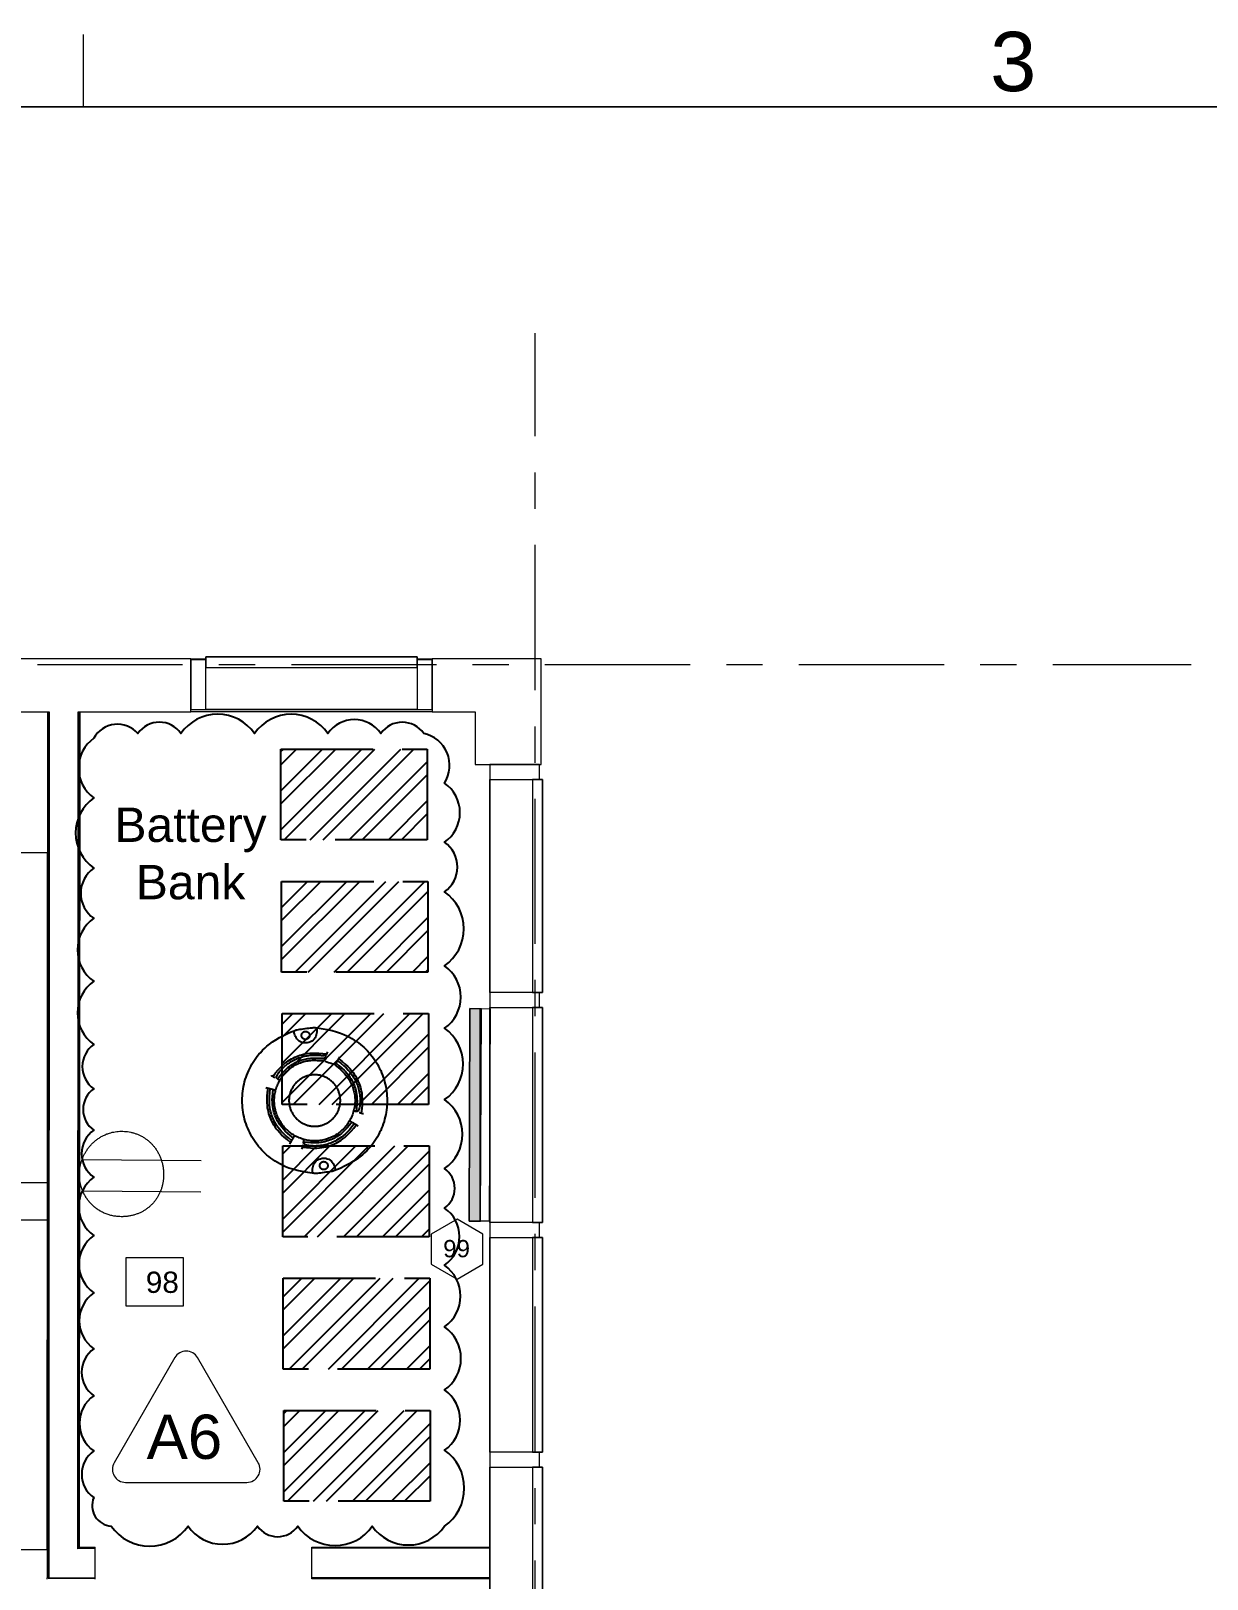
# Model space of a CAD drawing. Header units: inches. Extents: x 0.9 to 36.3, y 0.7 to 23.3.
# Drawn here: x 13.45 to 17.5, y 17.92 to 23.25 of the extents above; entities that cross this region are included whole.
import ezdxf

# ---------------------------------------------------------------- set-up
doc = ezdxf.new("R2010")
doc.units = ezdxf.units.IN
doc.linetypes.add('CENTER', pattern=[50.8, 31.75, -6.35, 6.35, -6.35])
for name, color, linetype in [('Clouds', 250, 'Continuous'), ('Legends', 250, 'Continuous'), ('PDF_Text', 7, 'Continuous'), ('Smoke Detector', 104, 'Continuous')]:
    doc.layers.add(name, color=color, linetype=linetype)
for name, color, linetype, lineweight, true_color in [('Lights', 7, 'Continuous', 15, 0xff0a0a), ('Numbering Lights', 1, 'Continuous', 15, 0xff0000), ('PDF_Geometry', 7, 'Continuous', 9, 0x777777)]:
    doc.layers.add(name, color=color, linetype=linetype, lineweight=lineweight, true_color=true_color)
for name, color, linetype, lineweight in [('Numbering receptecles', 170, 'Continuous', 15), ('Panels', 12, 'Continuous', 9), ('Receptacles', 170, 'Continuous', 15)]:
    doc.layers.add(name, color=color, linetype=linetype, lineweight=lineweight)
doc.styles.add('PDF GillSansMTCondensed', font='arial.ttf')
doc.styles.get("Standard").update_dxf_attribs({"font": 'arial.ttf'})

msp = doc.modelspace()

# ---------------------------------------------------------------- hatches: boundary and pattern name
at = {"layer": 'Legends', "ltscale": 0.01, "transparency": 33554559}
h = msp.add_hatch(dxfattribs=at)
h.set_pattern_fill('ANSI32', color=256, scale=0.01)
h.paths.add_polyline_path([(14.8107, 20.7813), (14.3065, 20.7813), (14.3065, 20.4688), (14.8107, 20.4688)])
h.paths.add_polyline_path([(14.8127, 20.3255), (14.3086, 20.3255), (14.3086, 20.0131), (14.8127, 20.0131)])
h.paths.add_polyline_path([(14.8148, 19.8698), (14.3106, 19.8698), (14.3106, 19.5573), (14.8148, 19.5573)])
h.paths.add_polyline_path([(14.8168, 19.414), (14.3126, 19.414), (14.3126, 19.1016), (14.8168, 19.1016)])
h.paths.add_polyline_path([(14.8189, 18.9583), (14.3147, 18.9583), (14.3147, 18.6458), (14.8189, 18.6458)])
h.paths.add_polyline_path([(14.8209, 18.5025), (14.3167, 18.5025), (14.3167, 18.1901), (14.8209, 18.1901)])
h.paths.add_polyline_path([(13.6979, 20.1991), (14.2816, 20.1991), (14.2816, 20.6408), (13.6979, 20.6408)], flags=9)
h.paths.add_polyline_path([(13.8222, 18.888), (13.9166, 18.888), (13.9166, 19.0003), (13.8222, 19.0003)], flags=9)
h.paths.add_polyline_path([(14.8501, 19.0145), (14.9267, 19.0145), (14.9267, 19.1057), (14.8501, 19.1057)], flags=9)

# ---------------------------------------------------------------- linework, layer by layer
at = {"layer": 'Clouds', "linetype": 'Continuous'}
msp.add_lwpolyline([(14.8701, 18.1044, 0.520567), (14.8701, 18.3664, 0.520567), (14.8701, 18.5736, 0.520567), (14.8701, 18.7912, 0.520567), (14.8701, 19.0031, 0.520567), (14.8701, 19.2003, 0.520567), (14.8701, 19.336, 0.520567), (14.8701, 19.5737, 0.520567), (14.8701, 19.8193, 0.520567), (14.8701, 20.0344, 0.520567), (14.8701, 20.2897, 0.520567), (14.8701, 20.4602, 0.520567), (14.8701, 20.6641, 0.520567), (14.7983, 20.8351, 0.520567), (14.6505, 20.8351, 0.520567), (14.4682, 20.8351, 0.520567), (14.2156, 20.8351, 0.520567), (13.9619, 20.8351, 0.520567), (13.8138, 20.8351, 0.520567), (13.6619, 20.8183, 0.520567), (13.6619, 20.6132, 0.520567), (13.6619, 20.3714, 0.520567), (13.6619, 20.1982, 0.520567), (13.6619, 19.9814, 0.520567), (13.6619, 19.7641, 0.520567), (13.6619, 19.6112, 0.520567), (13.6619, 19.4686, 0.520567), (13.6619, 19.3062, 0.520567), (13.6619, 19.1055, 0.520567), (13.6619, 18.9083, 0.520567), (13.6619, 18.7155, 0.520567), (13.6619, 18.554, 0.520567), (13.6619, 18.3636, 0.520567), (13.6619, 18.2027, 0.520567), (13.722, 18.1044, 0.520567), (13.9863, 18.1044, 0.520567), (14.2256, 18.1044, 0.520567), (14.3647, 18.1044, 0.520567), (14.6213, 18.1044, 0.520567)], format="xyb", close=True, dxfattribs=at)
at = {"layer": 'Clouds', "linetype": 'ByBlock', "lineweight": 0}
msp.add_lwpolyline([(13.9411, 18.685), (13.732, 18.3229, 0.57735), (13.7711, 18.2552), (14.1893, 18.2552, 0.57735), (14.2284, 18.3229), (14.0193, 18.685, 0.57735)], format="xyb", close=True, dxfattribs=at)
at = {"layer": 'Legends', "linetype": 'CENTER', "ltscale": 0.01}
for points in [[(14.3065, 20.7813), (14.8107, 20.7813), (14.8107, 20.4688), (14.3065, 20.4688)], [(14.3086, 20.3255), (14.8127, 20.3255), (14.8127, 20.0131), (14.3086, 20.0131)], [(14.3106, 19.8698), (14.8148, 19.8698), (14.8148, 19.5573), (14.3106, 19.5573)], [(14.3126, 19.414), (14.8168, 19.414), (14.8168, 19.1016), (14.3126, 19.1016)], [(14.3147, 18.9583), (14.8189, 18.9583), (14.8189, 18.6458), (14.3147, 18.6458)], [(14.3167, 18.5025), (14.8209, 18.5025), (14.8209, 18.1901), (14.3167, 18.1901)]]:
    msp.add_lwpolyline(points, close=True, dxfattribs=at)
at = {"layer": 'Lights', "linetype": 'ByBlock'}
msp.add_line((14.9932, 19.1547), (14.9932, 19.8872), dxfattribs=at)
for points in [[(15.0277, 19.8869), (15.0244, 19.1549), (14.9544, 19.1552), (14.9577, 19.8872)], [(14.9944, 19.155), (14.9977, 19.887), (14.9577, 19.8872), (14.9544, 19.1552)]]:
    msp.add_lwpolyline(points, close=True, dxfattribs=at)
msp.add_lwpolyline([(14.9944, 19.155), (14.9977, 19.887)], dxfattribs=at)
at = {"layer": 'Lights', "linetype": 'ByBlock', "transparency": 33554559}
msp.add_solid([(14.9944, 19.155), (14.9977, 19.887), (14.9544, 19.1552), (14.9577, 19.8872)], dxfattribs=at)
at = {"layer": 'Numbering Lights', "linetype": 'ByBlock', "ltscale": 0.001}
msp.add_lwpolyline([(14.9131, 19.1617), (14.8237, 19.1101), (14.8237, 19.0069), (14.9131, 18.9553), (15.0025, 19.0069), (15.0025, 19.1101)], close=True, dxfattribs=at)
at = {"layer": 'Numbering receptecles', "linetype": 'ByBlock', "ltscale": 0.001}
msp.add_lwpolyline([(13.7731, 19.03), (13.9691, 19.03), (13.9691, 18.8628), (13.7731, 18.8628)], close=True, dxfattribs=at)
at = {"layer": 'Panels', "linetype": 'ByBlock', "ltscale": 0.001}
for points in [[(13.5026, 20.4233), (13.2688, 20.4233), (13.2688, 19.2883), (13.5026, 19.2883)], [(13.5022, 19.1587), (13.2684, 19.1587), (13.2684, 18.0237), (13.5022, 18.0237)]]:
    msp.add_lwpolyline(points, close=True, dxfattribs=at)
at = {"layer": 'PDF_Geometry', "linetype": 'ByBlock'}
for p, q in [((13.9961, 21.0925), (10.0996, 21.0925)), ((13.9961, 20.9091), (13.9961, 21.0925)), ((13.5014, 18.0269), (13.5033, 20.9092)), ((13.5066, 20.9092), (13.5048, 18.0269)), ((13.5048, 18.0269), (13.5066, 20.9092)), ((13.5083, 20.9092), (13.5064, 18.0269)), ((13.5083, 20.9092), (13.5064, 18.0269)), ((13.6064, 18.027), (13.6083, 20.9092)), ((13.6064, 18.027), (13.6083, 20.9092)), ((13.6099, 20.9092), (13.6081, 18.0287)), ((13.6081, 18.0287), (13.6099, 20.9092)), ((13.6083, 20.9091), (13.9961, 20.9091)), ((13.6133, 20.9092), (13.6114, 18.032)), ((13.5014, 18.0269), (13.5015, 17.9269)), ((13.6667, 18.0271), (13.6064, 18.027)), ((13.6667, 18.0271), (13.6064, 18.027)), ((13.6081, 18.0287), (13.6667, 18.0287)), ((13.6114, 18.032), (13.6667, 18.0321)), ((13.6667, 18.0287), (13.6114, 18.0287)), ((14.4133, 18.0327), (15.0261, 18.0333)), ((14.9725, 18.0299), (14.4133, 18.0294)), ((14.4133, 18.0294), (15.0261, 18.0299)), ((15.0261, 18.0283), (14.4133, 18.0277)), ((14.9725, 18.0282), (14.4133, 18.0277)), ((13.5015, 17.9236), (13.5015, 17.9253)), ((13.5015, 17.9219), (13.5015, 17.9236)), ((13.5048, 17.9253), (13.6668, 17.9254)), ((13.6668, 17.9254), (13.5048, 17.9253)), ((13.5064, 17.9269), (13.6668, 17.9271)), ((13.5064, 17.9269), (13.6668, 17.9271)), ((14.4134, 17.9277), (15.0261, 17.9283)), ((14.9726, 17.9249), (14.4134, 17.9244)), ((14.4134, 17.9244), (15.0261, 17.9249)), ((15.0261, 17.9233), (14.4134, 17.9227)), ((14.9726, 17.9232), (14.4134, 17.9227))]:
    msp.add_line(p, q, dxfattribs=at)
at = {"layer": 'PDF_Geometry', "linetype": 'CENTER', "ltscale": 0.01}
for p, q in [((13.5048, 18.0269), (13.5048, 17.9253)), ((13.5064, 18.0269), (13.5064, 17.9269)), ((13.6668, 17.9221), (13.6667, 18.0321)), ((14.4134, 17.9227), (14.4133, 18.0327))]:
    msp.add_line(p, q, dxfattribs=at)
at = {"layer": 'PDF_Geometry', "linetype": 'ByBlock'}
for points in [[(13.6261, 22.9924), (13.6261, 23.2424)], [(15.1827, 21.8591), (15.1827, 22.2141)], [(15.1827, 21.6091), (15.1827, 21.7341)], [(15.1827, 20.9841), (15.1827, 21.4841)], [(13.4678, 21.0725), (13.9678, 21.0725)], [(13.9961, 21.0891), (13.9961, 21.0925), (14.0478, 21.0925)], [(14.0928, 21.0725), (14.2178, 21.0725)], [(14.3427, 21.0725), (14.8427, 21.0725)], [(14.7761, 21.0925), (14.8277, 21.0925), (14.8277, 21.0891)], [(14.9661, 21.0725), (15.0911, 21.0725)], [(15.216, 21.0725), (15.716, 21.0725)], [(15.841, 21.0725), (15.966, 21.0725)], [(16.091, 21.0725), (16.591, 21.0725)], [(16.716, 21.0725), (16.841, 21.0725)], [(16.966, 21.0725), (17.4426, 21.0725)], [(12.9345, 20.9091), (13.5083, 20.9091)], [(14.8277, 20.9175), (14.8277, 20.9091), (13.9961, 20.9091), (13.9961, 20.9175)], [(15.1827, 20.7342), (15.1827, 20.8592)], [(15.0261, 19.9425), (15.0261, 20.6758), (15.0261, 19.9425)], [(15.0261, 19.9425), (15.0261, 20.6758), (15.0261, 19.9425)], [(15.2077, 20.6758), (15.2077, 19.9425), (15.2077, 20.6758)], [(15.2077, 20.6758), (15.2077, 19.9425), (15.2077, 20.6758)], [(15.1827, 20.1108), (15.1827, 20.6092)], [(15.1827, 19.8609), (15.1827, 19.9859)], [(15.0261, 19.1509), (15.0261, 19.8909), (15.0261, 19.1509)], [(15.0261, 19.1509), (15.0261, 19.8909), (15.0261, 19.1509)], [(15.2077, 19.8909), (15.2077, 19.1509), (15.2077, 19.8909)], [(15.2077, 19.8909), (15.2077, 19.1509), (15.2077, 19.8909)], [(15.1827, 19.2359), (15.1827, 19.7359)], [(15.0261, 18.3593), (15.0261, 19.0992), (15.0261, 18.3593)], [(15.0261, 18.3593), (15.0261, 19.0992), (15.0261, 18.3593)], [(15.1827, 18.9859), (15.1827, 19.1109)], [(15.2077, 19.0992), (15.2077, 18.3593), (15.2077, 19.0992)], [(15.2077, 19.0992), (15.2077, 18.3593), (15.2077, 19.0992)], [(15.1827, 18.3609), (15.1827, 18.8609)], [(15.0261, 17.5743), (15.0261, 18.3076), (15.0261, 17.5743)], [(15.0261, 17.5743), (15.0261, 18.3076), (15.0261, 17.5743)], [(15.2077, 18.3076), (15.2077, 17.5743), (15.2077, 18.3076)], [(15.2077, 18.3076), (15.2077, 17.5743), (15.2077, 18.3076)], [(15.1827, 18.1109), (15.1827, 18.2359)], [(13.5048, 18.0269), (13.5048, 18.0269)], [(15.1827, 17.4876), (15.1827, 17.9859)], [(13.5015, 17.9253), (13.5015, 17.9269), (13.5015, 17.9253)]]:
    msp.add_lwpolyline(points, dxfattribs=at)
for points in [[(32.3645, 1.0083), (1.135, 1.0083), (32.3645, 1.0083), (32.3645, 22.9929), (1.135, 22.9929), (32.3645, 22.9929)], [(14.0478, 21.0891), (13.9961, 21.0891), (13.9961, 20.9175), (14.0478, 20.9175)], [(14.7761, 21.0991), (14.0478, 21.0991), (14.7761, 21.0991), (14.7761, 21.0891)], [(14.0478, 21.0991), (14.0478, 21.0891)], [(14.7761, 21.0891), (14.7761, 21.0991), (14.0478, 21.0991), (14.7761, 21.0991)], [(14.0478, 21.0991), (14.0478, 21.0891)], [(14.7761, 21.0991), (14.0478, 21.0991), (14.0478, 21.0625), (14.7761, 21.0625)], [(14.8277, 21.0891), (14.7761, 21.0891), (14.7761, 20.9175), (14.8277, 20.9175)], [(14.8277, 20.9091), (14.9761, 20.9091), (14.9761, 20.7275), (15.2027, 20.7275), (15.2027, 21.0925), (14.9761, 21.0925), (14.8277, 21.0925)], [(14.0478, 20.9175), (14.7761, 20.9175)], [(14.0478, 20.9175), (14.7761, 20.9175)], [(15.0261, 20.7275), (15.0261, 20.6758), (15.1977, 20.6758), (15.1977, 20.7275)], [(15.1727, 20.6758), (15.1727, 19.9425), (15.2077, 19.9425), (15.2077, 20.6758)], [(15.1977, 20.6758), (15.2077, 20.6758)], [(15.1977, 20.6758), (15.2077, 20.6758)], [(15.0261, 19.9425), (15.0261, 19.8909), (15.1977, 19.8909), (15.1977, 19.9425)], [(15.1727, 19.8909), (15.1727, 19.1509), (15.2077, 19.1509), (15.2077, 19.8909)], [(15.1977, 19.9425), (15.2077, 19.9425)], [(15.1977, 19.9425), (15.2077, 19.9425)], [(15.1977, 19.8909), (15.2077, 19.8909)], [(15.1977, 19.8909), (15.2077, 19.8909)], [(15.0261, 19.1509), (15.0261, 19.0992), (15.1977, 19.0992), (15.1977, 19.1509)], [(15.1977, 19.1509), (15.2077, 19.1509)], [(15.1977, 19.1509), (15.2077, 19.1509)], [(15.1727, 19.0992), (15.1727, 18.3593), (15.2077, 18.3593), (15.2077, 19.0992)], [(15.1977, 19.0992), (15.2077, 19.0992)], [(15.1977, 19.0992), (15.2077, 19.0992)], [(15.0261, 18.3593), (15.0261, 18.3076), (15.1977, 18.3076), (15.1977, 18.3593)], [(15.1977, 18.3593), (15.2077, 18.3593)], [(15.1977, 18.3593), (15.2077, 18.3593)], [(15.1727, 18.3076), (15.1727, 17.5743), (15.2077, 17.5743), (15.2077, 18.3076)], [(15.1977, 18.3076), (15.2077, 18.3076)], [(15.1977, 18.3076), (15.2077, 18.3076)]]:
    msp.add_lwpolyline(points, close=True, dxfattribs=at)
at = {"layer": 'Receptacles', "linetype": 'ByBlock'}
for points in [[(14.0313, 19.3627), (13.621, 19.3666)], [(14.0303, 19.2549), (13.6235, 19.2588)]]:
    msp.add_lwpolyline(points, dxfattribs=at)
msp.add_rational_spline([(13.6122, 19.3169), (13.6116, 19.2779), (13.6261, 19.2416), (13.6535, 19.2137), (13.6809, 19.1858), (13.7169, 19.1706), (13.7559, 19.1705), (13.8388, 19.1697), (13.9016, 19.2313), (13.9024, 19.3142), (13.9031, 19.3971), (13.8416, 19.464), (13.7587, 19.4648), (13.68, 19.4655), (13.613, 19.3998), (13.6122, 19.3169)], [1, 0.948448710105, 0.948448710105, 1, 0.948448710105, 0.948448710105, 1, 1, 1, 1, 1, 1, 1, 1, 1, 1], degree=3, knots=[0, 0, 0, 0, 0.79168, 0.79168, 0.79168, 1.583359, 1.583359, 1.583359, 2.583359, 2.583359, 2.583359, 3.583359, 3.583359, 3.583359, 4.583359, 4.583359, 4.583359, 4.583359], dxfattribs=at)
at = {"layer": 'Smoke Detector', "linetype": 'ByBlock'}
for points in [[(14.4212, 19.3194), (14.3988, 19.3224), (14.3791, 19.3258), (14.362, 19.3296), (14.3471, 19.3337), (14.334, 19.3381), (14.3225, 19.3427), (14.3122, 19.3474), (14.3029, 19.3523), (14.2942, 19.3572), (14.2861, 19.3621), (14.2785, 19.3671), (14.2713, 19.3722), (14.2646, 19.3775), (14.2581, 19.3828), (14.252, 19.3884), (14.2461, 19.394), (14.2405, 19.3999), (14.235, 19.406), (14.2297, 19.4122), (14.2246, 19.4186), (14.2197, 19.4252), (14.2151, 19.4319), (14.2107, 19.4387), (14.2065, 19.4457), (14.2025, 19.4529), (14.1988, 19.4601), (14.1953, 19.4675), (14.192, 19.475), (14.189, 19.4826), (14.1863, 19.4903), (14.1838, 19.4981), (14.1815, 19.506), (14.1795, 19.5139), (14.1778, 19.5219), (14.1764, 19.5299), (14.1752, 19.538), (14.1742, 19.5461), (14.1735, 19.5542), (14.1731, 19.5624), (14.173, 19.5706), (14.1731, 19.5787), (14.1735, 19.5869), (14.1742, 19.595), (14.1752, 19.6031), (14.1764, 19.6112), (14.1778, 19.6193), (14.1795, 19.6273), (14.1815, 19.6352), (14.1838, 19.643), (14.1863, 19.6508), (14.189, 19.6585), (14.192, 19.6661), (14.1953, 19.6736), (14.1988, 19.681), (14.2025, 19.6882), (14.2065, 19.6954), (14.2107, 19.7024), (14.2152, 19.7093), (14.22, 19.7162), (14.2251, 19.723), (14.2307, 19.7298), (14.2368, 19.7366), (14.2434, 19.7435), (14.2505, 19.7504), (14.2583, 19.7575), (14.267, 19.7648), (14.2769, 19.7722), (14.2885, 19.7799), (14.302, 19.7878), (14.3178, 19.7959), (14.3362, 19.8044), (14.3576, 19.8133)], [(14.4227, 19.8218), (14.4456, 19.8188), (14.4656, 19.8154), (14.483, 19.8116), (14.4981, 19.8075), (14.5112, 19.8031), (14.5228, 19.7985), (14.5331, 19.7937), (14.5424, 19.7889), (14.5511, 19.784), (14.5592, 19.779), (14.5668, 19.774), (14.574, 19.7689), (14.5808, 19.7637), (14.5872, 19.7583), (14.5933, 19.7528), (14.5992, 19.7471), (14.6049, 19.7412), (14.6104, 19.7352), (14.6156, 19.7289), (14.6207, 19.7225), (14.6256, 19.716), (14.6302, 19.7093), (14.6347, 19.7024), (14.6389, 19.6954), (14.6428, 19.6882), (14.6466, 19.681), (14.6501, 19.6736), (14.6533, 19.6661), (14.6563, 19.6585), (14.6591, 19.6508), (14.6616, 19.643), (14.6638, 19.6352), (14.6658, 19.6273), (14.6675, 19.6193), (14.669, 19.6112), (14.6702, 19.6031), (14.6711, 19.595), (14.6718, 19.5869), (14.6722, 19.5787), (14.6723, 19.5706), (14.6722, 19.5624), (14.6718, 19.5542), (14.6711, 19.5461), (14.6702, 19.538), (14.669, 19.5299), (14.6675, 19.5219), (14.6658, 19.5139), (14.6638, 19.506), (14.6616, 19.4981), (14.6591, 19.4903), (14.6563, 19.4826), (14.6533, 19.475), (14.6501, 19.4675), (14.6466, 19.4601), (14.6428, 19.4529), (14.6389, 19.4457), (14.6347, 19.4387), (14.6302, 19.4318), (14.6254, 19.425), (14.6202, 19.4182), (14.6146, 19.4114), (14.6085, 19.4046), (14.6019, 19.3977), (14.5948, 19.3907), (14.5871, 19.3836), (14.5784, 19.3764), (14.5685, 19.3689), (14.557, 19.3613), (14.5436, 19.3535), (14.5281, 19.3454), (14.51, 19.337), (14.4891, 19.3283)], [(14.2787, 19.6537), (14.2882, 19.6656), (14.2969, 19.6758), (14.3049, 19.6844), (14.3123, 19.6916), (14.3192, 19.6976), (14.3257, 19.7027), (14.3318, 19.707), (14.3376, 19.7107), (14.3433, 19.714), (14.3488, 19.717), (14.3543, 19.7197), (14.3599, 19.7222), (14.3655, 19.7244), (14.3713, 19.7263), (14.3774, 19.7281), (14.3837, 19.7298), (14.3905, 19.7313), (14.3978, 19.7325), (14.406, 19.7335), (14.4151, 19.7341), (14.4254, 19.7343), (14.4372, 19.7339), (14.4505, 19.7329), (14.4657, 19.7311)], [(14.3008, 19.6409), (14.2985, 19.6423), (14.2964, 19.6436), (14.2946, 19.6449), (14.2932, 19.6463), (14.2921, 19.6479), (14.2915, 19.6496), (14.2914, 19.6516), (14.2919, 19.654), (14.2929, 19.6567), (14.2944, 19.6597), (14.2965, 19.6631), (14.299, 19.6666), (14.3018, 19.6702), (14.3049, 19.6739), (14.3083, 19.6777), (14.3119, 19.6813), (14.3156, 19.6849), (14.3194, 19.6884), (14.3233, 19.6917), (14.3273, 19.6949), (14.3314, 19.6979), (14.3356, 19.7008), (14.3399, 19.7036), (14.3443, 19.7062), (14.3488, 19.7087), (14.3534, 19.7111), (14.358, 19.7133), (14.3627, 19.7153), (14.3675, 19.7172), (14.3723, 19.7189), (14.3772, 19.7205), (14.3821, 19.7219), (14.3871, 19.7231), (14.3921, 19.7242), (14.3971, 19.7251), (14.4022, 19.7259), (14.4073, 19.7265), (14.4124, 19.7269), (14.4175, 19.7272), (14.4227, 19.7272), (14.4278, 19.7272), (14.4328, 19.727), (14.4377, 19.7267), (14.4424, 19.7265), (14.4467, 19.7262), (14.4507, 19.7261), (14.4543, 19.7262), (14.4573, 19.7264), (14.4598, 19.7269), (14.4618, 19.7277), (14.4633, 19.7287), (14.4645, 19.73), (14.4654, 19.7316), (14.4662, 19.7335), (14.4669, 19.7357), (14.4676, 19.7383)], [(14.493, 19.6924), (14.5031, 19.6844), (14.5117, 19.677), (14.519, 19.6702), (14.5251, 19.6639), (14.5302, 19.6581), (14.5345, 19.6526), (14.5381, 19.6475), (14.5412, 19.6425), (14.5441, 19.6378), (14.5466, 19.6331), (14.5489, 19.6286), (14.5509, 19.6241), (14.5527, 19.6197), (14.5543, 19.6153), (14.5557, 19.6109), (14.557, 19.6066), (14.5581, 19.6021), (14.5591, 19.5977), (14.5599, 19.5932), (14.5605, 19.5887), (14.5611, 19.5842), (14.5614, 19.5797), (14.5617, 19.5751), (14.5617, 19.5706), (14.5617, 19.566), (14.5614, 19.5615), (14.5611, 19.5569), (14.5605, 19.5524), (14.5599, 19.5479), (14.5591, 19.5434), (14.5581, 19.539), (14.557, 19.5346), (14.5557, 19.5302), (14.5544, 19.5259), (14.5528, 19.5216), (14.5511, 19.5173), (14.5493, 19.5132), (14.5474, 19.5091), (14.5453, 19.505), (14.5431, 19.501), (14.5408, 19.4971), (14.5383, 19.4933), (14.5357, 19.4896), (14.533, 19.4859), (14.5302, 19.4823), (14.5272, 19.4789), (14.5242, 19.4755), (14.521, 19.4722), (14.5177, 19.4691), (14.5144, 19.466), (14.5109, 19.4631), (14.5073, 19.4602), (14.5037, 19.4575), (14.4999, 19.4549), (14.4961, 19.4525), (14.4922, 19.4501), (14.4882, 19.4479), (14.4842, 19.4458), (14.4801, 19.4439), (14.4759, 19.4421), (14.4716, 19.4404), (14.4674, 19.4389), (14.463, 19.4375), (14.4587, 19.4362), (14.4542, 19.4351), (14.4498, 19.4342), (14.4453, 19.4333), (14.4408, 19.4327), (14.4363, 19.4322), (14.4318, 19.4318), (14.4272, 19.4316), (14.4227, 19.4315), (14.4181, 19.4316), (14.4136, 19.4318), (14.409, 19.4322), (14.4045, 19.4327), (14.4, 19.4333), (14.3955, 19.4342), (14.3911, 19.4351), (14.3867, 19.4362), (14.3823, 19.4375), (14.378, 19.4389), (14.3737, 19.4404), (14.3694, 19.4421), (14.3653, 19.4439), (14.3611, 19.4458), (14.3571, 19.4479), (14.3531, 19.4501), (14.3492, 19.4525), (14.3454, 19.4549), (14.3417, 19.4575), (14.338, 19.4602), (14.3344, 19.4631), (14.331, 19.466), (14.3276, 19.4691), (14.3243, 19.4722), (14.3212, 19.4755), (14.3181, 19.4789), (14.3152, 19.4823), (14.3123, 19.4859), (14.3096, 19.4896), (14.307, 19.4933), (14.3046, 19.4971), (14.3022, 19.501), (14.3, 19.505), (14.2979, 19.5091), (14.296, 19.5132), (14.2942, 19.5173), (14.2925, 19.5216), (14.291, 19.5259), (14.2896, 19.5302), (14.2883, 19.5346), (14.2872, 19.539), (14.2863, 19.5434), (14.2854, 19.5479), (14.2848, 19.5524), (14.2843, 19.5569), (14.2839, 19.5615), (14.2837, 19.566), (14.2836, 19.5706), (14.2837, 19.5751), (14.2839, 19.5797), (14.2843, 19.5842), (14.2848, 19.5887), (14.2854, 19.5932), (14.2863, 19.5977), (14.2872, 19.6021), (14.2883, 19.6066), (14.2896, 19.6109), (14.291, 19.6153), (14.2925, 19.6196), (14.2942, 19.6238), (14.296, 19.628), (14.2979, 19.6321), (14.3, 19.6361), (14.3022, 19.6401), (14.3046, 19.644), (14.307, 19.6478), (14.3096, 19.6516), (14.3123, 19.6552), (14.3152, 19.6588), (14.3181, 19.6623), (14.3212, 19.6656), (14.3243, 19.6689), (14.3276, 19.6721), (14.331, 19.6751), (14.3344, 19.6781), (14.338, 19.6809), (14.3417, 19.6836), (14.3454, 19.6862), (14.3492, 19.6887), (14.3531, 19.691), (14.3571, 19.6932), (14.3611, 19.6953), (14.3653, 19.6972), (14.3694, 19.6991), (14.3737, 19.7007), (14.378, 19.7023), (14.3823, 19.7037), (14.3867, 19.7049), (14.3911, 19.706), (14.3956, 19.707), (14.4002, 19.7078), (14.4049, 19.7084), (14.4098, 19.7089), (14.4148, 19.7092), (14.4201, 19.7093), (14.4257, 19.7092), (14.4315, 19.709), (14.4373, 19.7087), (14.443, 19.7086), (14.4483, 19.7086), (14.453, 19.709), (14.4568, 19.7099), (14.4596, 19.7114), (14.461, 19.7137)], [(14.2944, 19.6446), (14.3028, 19.6553), (14.3106, 19.6643), (14.3177, 19.672), (14.3243, 19.6784), (14.3305, 19.6838), (14.3362, 19.6883), (14.3417, 19.6921), (14.3469, 19.6954), (14.3519, 19.6984), (14.3568, 19.7011), (14.3616, 19.7035), (14.3663, 19.7056), (14.3709, 19.7075), (14.3755, 19.7092), (14.3801, 19.7107), (14.3848, 19.712), (14.3894, 19.7132), (14.3941, 19.7142), (14.399, 19.715), (14.4039, 19.7157), (14.4091, 19.7162), (14.4144, 19.7165), (14.42, 19.7167), (14.4259, 19.7166), (14.432, 19.7164), (14.4381, 19.7161), (14.4441, 19.716), (14.4498, 19.7162), (14.4547, 19.7169), (14.4589, 19.7183), (14.4619, 19.7205), (14.4637, 19.7236)], [(14.4591, 19.7064), (14.4704, 19.702), (14.479, 19.6989), (14.4854, 19.697), (14.4899, 19.6962), (14.4929, 19.6961), (14.4948, 19.6967), (14.4959, 19.6976), (14.4967, 19.6987), (14.4973, 19.6999), (14.498, 19.701), (14.4987, 19.7022), (14.4993, 19.7033), (14.5, 19.7045), (14.5006, 19.7056), (14.5013, 19.7068), (14.502, 19.708), (14.5027, 19.7092), (14.5034, 19.7104), (14.5042, 19.7118), (14.505, 19.7132), (14.506, 19.7149), (14.507, 19.7166), (14.5082, 19.7187), (14.5095, 19.7209)], [(14.4967, 19.6989), (14.5074, 19.6904), (14.5164, 19.6826), (14.5241, 19.6755), (14.5305, 19.6689), (14.5359, 19.6627), (14.5404, 19.657), (14.5442, 19.6516), (14.5475, 19.6464), (14.5505, 19.6413), (14.5532, 19.6364), (14.5556, 19.6315), (14.5578, 19.6265), (14.5597, 19.6215), (14.5615, 19.6163), (14.5631, 19.6109), (14.5646, 19.6053), (14.5659, 19.5992), (14.567, 19.5927), (14.5679, 19.5854), (14.5684, 19.5773), (14.5686, 19.5681), (14.5682, 19.5576), (14.5673, 19.5457), (14.5658, 19.5322)], [(14.5019, 19.7078), (14.5133, 19.6988), (14.523, 19.6905), (14.5312, 19.6828), (14.538, 19.6757), (14.5438, 19.6692), (14.5486, 19.663), (14.5527, 19.6572), (14.5562, 19.6516), (14.5594, 19.6463), (14.5623, 19.641), (14.5649, 19.6359), (14.5671, 19.6309), (14.5692, 19.6259), (14.571, 19.621), (14.5726, 19.616), (14.574, 19.6111), (14.5752, 19.6061), (14.5763, 19.6011), (14.5772, 19.5961), (14.578, 19.591), (14.5786, 19.5859), (14.579, 19.5808), (14.5792, 19.5757), (14.5793, 19.5706), (14.5792, 19.5655), (14.579, 19.5604), (14.5786, 19.5556), (14.578, 19.551), (14.5773, 19.5468), (14.5764, 19.543), (14.5753, 19.5397), (14.5741, 19.5371), (14.5728, 19.5351), (14.5713, 19.5337), (14.5696, 19.5329), (14.5678, 19.5326), (14.5658, 19.5326), (14.5635, 19.5329), (14.5611, 19.5335), (14.5585, 19.5342)], [(14.5058, 19.7145), (14.5177, 19.705), (14.5279, 19.6963), (14.5365, 19.6883), (14.5437, 19.6809), (14.5497, 19.674), (14.5548, 19.6675), (14.559, 19.6614), (14.5628, 19.6556), (14.5661, 19.6499), (14.5691, 19.6444), (14.5718, 19.6389), (14.5743, 19.6334), (14.5765, 19.6277), (14.5784, 19.6219), (14.5802, 19.6159), (14.5819, 19.6095), (14.5834, 19.6027), (14.5846, 19.5954), (14.5856, 19.5873), (14.5862, 19.5781), (14.5864, 19.5678), (14.586, 19.556), (14.585, 19.5427), (14.5832, 19.5275)], [(14.2723, 19.6574), (14.2744, 19.6561), (14.2761, 19.6552), (14.2775, 19.6544), (14.2787, 19.6537), (14.28, 19.6529), (14.2814, 19.6521), (14.2832, 19.6511), (14.2854, 19.6498)], [(14.255, 19.6155), (14.2575, 19.6148), (14.2597, 19.6142), (14.2618, 19.6137), (14.2636, 19.6132), (14.2653, 19.6127), (14.267, 19.6123), (14.2686, 19.6118), (14.2702, 19.6114), (14.2719, 19.611), (14.2736, 19.6105), (14.2755, 19.61), (14.2774, 19.6095), (14.2795, 19.6089), (14.2818, 19.6083), (14.2842, 19.6077), (14.2868, 19.607)], [(14.3395, 19.4266), (14.3276, 19.4361), (14.3174, 19.4448), (14.3089, 19.4528), (14.3017, 19.4602), (14.2956, 19.4671), (14.2906, 19.4736), (14.2863, 19.4797), (14.2825, 19.4855), (14.2792, 19.4912), (14.2762, 19.4967), (14.2735, 19.5022), (14.2711, 19.5078), (14.2689, 19.5134), (14.2669, 19.5192), (14.2651, 19.5253), (14.2635, 19.5316), (14.262, 19.5384), (14.2607, 19.5457), (14.2597, 19.5539), (14.2591, 19.563), (14.2589, 19.5733), (14.2593, 19.5851), (14.2604, 19.5984), (14.2621, 19.6136)], [(14.3434, 19.4333), (14.332, 19.4424), (14.3223, 19.4507), (14.3142, 19.4583), (14.3073, 19.4654), (14.3015, 19.472), (14.2967, 19.4781), (14.2926, 19.4839), (14.2891, 19.4895), (14.2859, 19.4949), (14.283, 19.5002), (14.2804, 19.5054), (14.2781, 19.5107), (14.276, 19.5161), (14.2741, 19.5216), (14.2724, 19.5274), (14.2709, 19.5334), (14.2695, 19.5399), (14.2682, 19.5469), (14.2673, 19.5547), (14.2667, 19.5634), (14.2666, 19.5732), (14.2669, 19.5844), (14.2679, 19.5971), (14.2696, 19.6116)], [(14.3486, 19.4423), (14.3379, 19.4507), (14.3289, 19.4585), (14.3212, 19.4656), (14.3148, 19.4722), (14.3094, 19.4784), (14.3049, 19.4841), (14.3011, 19.4896), (14.2978, 19.4948), (14.2948, 19.4998), (14.2921, 19.5048), (14.2897, 19.5097), (14.2875, 19.5146), (14.2856, 19.5196), (14.2838, 19.5248), (14.2822, 19.5302), (14.2808, 19.5359), (14.2794, 19.5419), (14.2783, 19.5484), (14.2774, 19.5557), (14.2769, 19.5638), (14.2767, 19.573), (14.2771, 19.5835), (14.278, 19.5954), (14.2796, 19.6089)], [(14.5757, 19.5295), (14.5782, 19.5289), (14.5802, 19.5284), (14.5818, 19.5279), (14.5832, 19.5276), (14.5846, 19.5272), (14.5861, 19.5268), (14.588, 19.5263), (14.5904, 19.5256)], [(14.3796, 19.41), (14.3948, 19.4083), (14.4081, 19.4072), (14.4199, 19.4068), (14.4302, 19.407), (14.4394, 19.4076), (14.4475, 19.4086), (14.4548, 19.4099), (14.4616, 19.4114), (14.468, 19.413), (14.474, 19.4148), (14.4798, 19.4168), (14.4855, 19.419), (14.491, 19.4214), (14.4965, 19.4241), (14.502, 19.4271), (14.5077, 19.4304), (14.5135, 19.4342), (14.5196, 19.4385), (14.5261, 19.4435), (14.533, 19.4496), (14.5404, 19.4568), (14.5484, 19.4653), (14.5571, 19.4755), (14.5666, 19.4875)], [(14.551, 19.4965), (14.5425, 19.4858), (14.5347, 19.4768), (14.5276, 19.4691), (14.521, 19.4627), (14.5148, 19.4573), (14.5091, 19.4528), (14.5037, 19.449), (14.4984, 19.4457), (14.4934, 19.4427), (14.4885, 19.44), (14.4836, 19.4376), (14.4786, 19.4354), (14.4736, 19.4335), (14.4684, 19.4317), (14.463, 19.4301), (14.4574, 19.4287), (14.4513, 19.4273), (14.4448, 19.4262), (14.4375, 19.4253), (14.4294, 19.4248), (14.4202, 19.4246), (14.4097, 19.425), (14.3978, 19.4259), (14.3843, 19.4275)], [(14.5599, 19.4913), (14.5509, 19.4799), (14.5426, 19.4702), (14.5349, 19.4621), (14.5278, 19.4552), (14.5213, 19.4494), (14.5151, 19.4446), (14.5093, 19.4405), (14.5037, 19.437), (14.4983, 19.4338), (14.4931, 19.4309), (14.488, 19.4284), (14.483, 19.4261), (14.478, 19.424), (14.4731, 19.4222), (14.4681, 19.4206), (14.4632, 19.4192), (14.4582, 19.418), (14.4532, 19.4169), (14.4482, 19.416), (14.4431, 19.4152), (14.438, 19.4146), (14.4329, 19.4142), (14.4278, 19.414), (14.4227, 19.4139), (14.4175, 19.414), (14.4125, 19.4142), (14.4077, 19.4146), (14.4031, 19.4152), (14.3989, 19.416), (14.3951, 19.4168), (14.3918, 19.4179), (14.3891, 19.4191), (14.3872, 19.4204), (14.3858, 19.4219), (14.385, 19.4236), (14.3847, 19.4255), (14.3847, 19.4275), (14.385, 19.4297), (14.3856, 19.4321), (14.3863, 19.4347)], [(14.5445, 19.5002), (14.5468, 19.4989), (14.549, 19.4976), (14.551, 19.4965), (14.5529, 19.4954), (14.5546, 19.4944), (14.5563, 19.4934), (14.5578, 19.4925), (14.5593, 19.4917), (14.5608, 19.4908), (14.5622, 19.49), (14.5637, 19.4891), (14.5652, 19.4882), (14.5669, 19.4873), (14.5687, 19.4862), (14.5708, 19.4851), (14.573, 19.4838)], [(14.3523, 19.4487), (14.351, 19.4464), (14.3497, 19.4442), (14.3486, 19.4422), (14.3475, 19.4404), (14.3465, 19.4386), (14.3455, 19.4369), (14.3446, 19.4354), (14.3437, 19.4339), (14.3429, 19.4324), (14.3421, 19.431), (14.3412, 19.4295), (14.3403, 19.428), (14.3394, 19.4263), (14.3383, 19.4245), (14.3372, 19.4225), (14.3358, 19.4202)], [(14.3816, 19.4175), (14.381, 19.415), (14.3805, 19.4131), (14.38, 19.4115), (14.3797, 19.41), (14.3793, 19.4087), (14.3789, 19.4071), (14.3784, 19.4052), (14.3777, 19.4029)]]:
    msp.add_lwpolyline(points, dxfattribs=at)
for points in [[(14.4175, 19.7786), (14.413, 19.7753), (14.4079, 19.7727), (14.4023, 19.7708), (14.3965, 19.7696), (14.3905, 19.7692), (14.3846, 19.7696), (14.379, 19.7708), (14.3738, 19.7728), (14.3692, 19.7756), (14.3652, 19.7791), (14.3618, 19.7831), (14.3589, 19.7874), (14.3566, 19.7917), (14.3548, 19.796), (14.3535, 19.7999), (14.3526, 19.8034), (14.3522, 19.8062), (14.3523, 19.8085), (14.353, 19.8103), (14.3543, 19.8117), (14.3563, 19.8128), (14.3589, 19.8137), (14.3624, 19.8145), (14.3666, 19.8153), (14.3717, 19.8161), (14.3774, 19.8169), (14.3836, 19.8178), (14.39, 19.8187), (14.3964, 19.8195), (14.4026, 19.8202), (14.4084, 19.8209), (14.4135, 19.8214), (14.4178, 19.8218), (14.4213, 19.8219), (14.4241, 19.8217), (14.4263, 19.8212), (14.4279, 19.8202), (14.429, 19.8186), (14.4297, 19.8164), (14.4301, 19.8136), (14.4301, 19.81), (14.4299, 19.8058), (14.4292, 19.8013), (14.4281, 19.7965), (14.4265, 19.7916), (14.4242, 19.7869), (14.4212, 19.7825)], [(14.3982, 19.8068), (14.3986, 19.8065), (14.399, 19.8063), (14.3994, 19.806), (14.3997, 19.8057), (14.4001, 19.8055), (14.4004, 19.8052), (14.4008, 19.8049), (14.4011, 19.8046), (14.4014, 19.8042), (14.4017, 19.8039), (14.402, 19.8035), (14.4023, 19.8032), (14.4025, 19.8028), (14.4028, 19.8025), (14.4031, 19.8021), (14.4033, 19.8017), (14.4035, 19.8013), (14.4037, 19.8009), (14.4039, 19.8005), (14.4041, 19.8001), (14.4043, 19.7996), (14.4044, 19.7992), (14.4045, 19.7988), (14.4047, 19.7983), (14.4048, 19.7979), (14.4049, 19.7975), (14.405, 19.797), (14.405, 19.7966), (14.4051, 19.7961), (14.4051, 19.7957), (14.4051, 19.7952), (14.4051, 19.7948), (14.4051, 19.7943), (14.4051, 19.7939), (14.4051, 19.7934), (14.405, 19.793), (14.405, 19.7925), (14.4049, 19.7921), (14.4048, 19.7916), (14.4047, 19.7912), (14.4045, 19.7907), (14.4044, 19.7903), (14.4043, 19.7899), (14.4041, 19.7895), (14.4039, 19.7891), (14.4037, 19.7886), (14.4035, 19.7882), (14.4033, 19.7878), (14.4031, 19.7875), (14.4028, 19.7871), (14.4025, 19.7867), (14.4023, 19.7863), (14.402, 19.786), (14.4017, 19.7856), (14.4014, 19.7853), (14.4011, 19.785), (14.4008, 19.7847), (14.4004, 19.7844), (14.4001, 19.7841), (14.3997, 19.7838), (14.3994, 19.7835), (14.399, 19.7833), (14.3986, 19.783), (14.3982, 19.7828), (14.3978, 19.7826), (14.3974, 19.7824), (14.397, 19.7822), (14.3966, 19.782), (14.3962, 19.7818), (14.3957, 19.7817), (14.3953, 19.7815), (14.3949, 19.7814), (14.3944, 19.7813), (14.394, 19.7812), (14.3936, 19.7811), (14.3931, 19.781), (14.3927, 19.781), (14.3922, 19.781), (14.3918, 19.7809), (14.3913, 19.7809), (14.3908, 19.7809), (14.3904, 19.781), (14.3899, 19.781), (14.3895, 19.781), (14.389, 19.7811), (14.3886, 19.7812), (14.3882, 19.7813), (14.3877, 19.7814), (14.3873, 19.7815), (14.3869, 19.7817), (14.3864, 19.7818), (14.386, 19.782), (14.3856, 19.7822), (14.3852, 19.7824), (14.3848, 19.7826), (14.3844, 19.7828), (14.384, 19.783), (14.3836, 19.7833), (14.3832, 19.7835), (14.3829, 19.7838), (14.3825, 19.7841), (14.3822, 19.7844), (14.3818, 19.7847), (14.3815, 19.785), (14.3812, 19.7853), (14.3809, 19.7856), (14.3806, 19.786), (14.3803, 19.7863), (14.3801, 19.7867), (14.3798, 19.7871), (14.3795, 19.7875), (14.3793, 19.7878), (14.3791, 19.7882), (14.3789, 19.7886), (14.3787, 19.7891), (14.3785, 19.7895), (14.3783, 19.7899), (14.3782, 19.7903), (14.3781, 19.7907), (14.3779, 19.7912), (14.3778, 19.7916), (14.3777, 19.7921), (14.3776, 19.7925), (14.3776, 19.793), (14.3775, 19.7934), (14.3775, 19.7939), (14.3775, 19.7943), (14.3775, 19.7948), (14.3775, 19.7952), (14.3775, 19.7957), (14.3775, 19.7961), (14.3776, 19.7966), (14.3776, 19.797), (14.3777, 19.7975), (14.3778, 19.7979), (14.3779, 19.7983), (14.3781, 19.7988), (14.3782, 19.7992), (14.3783, 19.7996), (14.3785, 19.8001), (14.3787, 19.8005), (14.3789, 19.8009), (14.3791, 19.8013), (14.3793, 19.8017), (14.3795, 19.8021), (14.3798, 19.8025), (14.3801, 19.8028), (14.3803, 19.8032), (14.3806, 19.8035), (14.3809, 19.8039), (14.3812, 19.8042), (14.3815, 19.8046), (14.3818, 19.8049), (14.3822, 19.8052), (14.3825, 19.8055), (14.3829, 19.8057), (14.3832, 19.806), (14.3836, 19.8063), (14.384, 19.8065), (14.3844, 19.8068), (14.3848, 19.807), (14.3852, 19.8072), (14.3856, 19.8074), (14.386, 19.8076), (14.3864, 19.8077), (14.3869, 19.8079), (14.3873, 19.808), (14.3877, 19.8081), (14.3882, 19.8082), (14.3886, 19.8083), (14.389, 19.8084), (14.3895, 19.8085), (14.3899, 19.8085), (14.3904, 19.8086), (14.3908, 19.8086), (14.3913, 19.8086), (14.3918, 19.8086), (14.3922, 19.8086), (14.3927, 19.8085), (14.3931, 19.8085), (14.3936, 19.8084), (14.394, 19.8083), (14.3944, 19.8082), (14.3949, 19.8081), (14.3953, 19.808), (14.3957, 19.8079), (14.3962, 19.8077), (14.3966, 19.8076), (14.397, 19.8074), (14.3974, 19.8072), (14.3978, 19.807)], [(14.3371, 19.5935), (14.3364, 19.5907), (14.3358, 19.5878), (14.3353, 19.585), (14.3349, 19.5821), (14.3345, 19.5792), (14.3343, 19.5764), (14.3341, 19.5735), (14.3341, 19.5706), (14.3341, 19.5677), (14.3343, 19.5648), (14.3345, 19.5619), (14.3349, 19.559), (14.3353, 19.5561), (14.3358, 19.5533), (14.3364, 19.5505), (14.3371, 19.5476), (14.3379, 19.5449), (14.3388, 19.5421), (14.3398, 19.5394), (14.3408, 19.5367), (14.342, 19.534), (14.3432, 19.5314), (14.3446, 19.5288), (14.346, 19.5263), (14.3474, 19.5238), (14.349, 19.5214), (14.3507, 19.519), (14.3524, 19.5166), (14.3542, 19.5144), (14.3561, 19.5122), (14.358, 19.51), (14.36, 19.5079), (14.3621, 19.5059), (14.3643, 19.504), (14.3665, 19.5021), (14.3687, 19.5003), (14.3711, 19.4986), (14.3735, 19.4969), (14.3759, 19.4954), (14.3784, 19.4939), (14.3809, 19.4925), (14.3835, 19.4911), (14.3861, 19.4899), (14.3888, 19.4887), (14.3915, 19.4877), (14.3942, 19.4867), (14.397, 19.4858), (14.3997, 19.485), (14.4025, 19.4843), (14.4054, 19.4837), (14.4082, 19.4832), (14.4111, 19.4828), (14.414, 19.4824), (14.4169, 19.4822), (14.4198, 19.482), (14.4227, 19.482), (14.4256, 19.482), (14.4285, 19.4822), (14.4313, 19.4824), (14.4342, 19.4828), (14.4371, 19.4832), (14.4399, 19.4837), (14.4428, 19.4843), (14.4456, 19.485), (14.4484, 19.4858), (14.4511, 19.4867), (14.4539, 19.4877), (14.4566, 19.4887), (14.4592, 19.4899), (14.4618, 19.4911), (14.4644, 19.4925), (14.4669, 19.4939), (14.4694, 19.4954), (14.4719, 19.4969), (14.4742, 19.4986), (14.4766, 19.5003), (14.4788, 19.5021), (14.4811, 19.504), (14.4832, 19.5059), (14.4853, 19.5079), (14.4873, 19.51), (14.4892, 19.5122), (14.4911, 19.5144), (14.4929, 19.5166), (14.4947, 19.519), (14.4963, 19.5214), (14.4979, 19.5238), (14.4994, 19.5263), (14.5008, 19.5288), (14.5021, 19.5314), (14.5033, 19.534), (14.5045, 19.5367), (14.5055, 19.5394), (14.5065, 19.5421), (14.5074, 19.5449), (14.5082, 19.5476), (14.5089, 19.5505), (14.5095, 19.5533), (14.51, 19.5561), (14.5105, 19.559), (14.5108, 19.5619), (14.511, 19.5648), (14.5112, 19.5677), (14.5112, 19.5706), (14.5112, 19.5735), (14.511, 19.5764), (14.5108, 19.5792), (14.5105, 19.5821), (14.51, 19.585), (14.5095, 19.5878), (14.5089, 19.5907), (14.5082, 19.5935), (14.5074, 19.5963), (14.5065, 19.599), (14.5055, 19.6018), (14.5045, 19.6045), (14.5033, 19.6071), (14.5021, 19.6097), (14.5008, 19.6123), (14.4994, 19.6148), (14.4979, 19.6173), (14.4963, 19.6198), (14.4947, 19.6222), (14.4929, 19.6245), (14.4911, 19.6268), (14.4892, 19.629), (14.4873, 19.6311), (14.4853, 19.6332), (14.4832, 19.6352), (14.4811, 19.6372), (14.4788, 19.639), (14.4766, 19.6408), (14.4742, 19.6426), (14.4719, 19.6442), (14.4694, 19.6458), (14.4669, 19.6473), (14.4644, 19.6487), (14.4618, 19.65), (14.4592, 19.6512), (14.4566, 19.6524), (14.4539, 19.6535), (14.4511, 19.6544), (14.4484, 19.6553), (14.4456, 19.6561), (14.4428, 19.6568), (14.4399, 19.6574), (14.4371, 19.6579), (14.4342, 19.6584), (14.4313, 19.6587), (14.4285, 19.6589), (14.4256, 19.6591), (14.4227, 19.6591), (14.4198, 19.6591), (14.4169, 19.6589), (14.414, 19.6587), (14.4111, 19.6584), (14.4082, 19.6579), (14.4054, 19.6574), (14.4025, 19.6568), (14.3997, 19.6561), (14.397, 19.6553), (14.3942, 19.6544), (14.3915, 19.6535), (14.3888, 19.6524), (14.3861, 19.6512), (14.3835, 19.65), (14.3809, 19.6487), (14.3784, 19.6473), (14.3759, 19.6458), (14.3735, 19.6442), (14.3711, 19.6426), (14.3687, 19.6408), (14.3665, 19.639), (14.3643, 19.6372), (14.3621, 19.6352), (14.36, 19.6332), (14.358, 19.6311), (14.3561, 19.629), (14.3542, 19.6268), (14.3524, 19.6245), (14.3507, 19.6222), (14.349, 19.6198), (14.3474, 19.6173), (14.346, 19.6148), (14.3446, 19.6123), (14.3432, 19.6097), (14.342, 19.6071), (14.3408, 19.6045), (14.3398, 19.6018), (14.3388, 19.599), (14.3379, 19.5963)], [(14.4278, 19.3626), (14.4323, 19.3659), (14.4374, 19.3685), (14.443, 19.3703), (14.4489, 19.3715), (14.4548, 19.3719), (14.4607, 19.3715), (14.4663, 19.3703), (14.4715, 19.3683), (14.4761, 19.3655), (14.4801, 19.362), (14.4835, 19.358), (14.4864, 19.3538), (14.4887, 19.3494), (14.4905, 19.3452), (14.4919, 19.3412), (14.4927, 19.3377), (14.4931, 19.3349), (14.493, 19.3326), (14.4923, 19.3308), (14.491, 19.3294), (14.4891, 19.3283), (14.4864, 19.3274), (14.483, 19.3266), (14.4787, 19.3259), (14.4736, 19.3251), (14.4679, 19.3242), (14.4617, 19.3233), (14.4553, 19.3225), (14.4489, 19.3216), (14.4427, 19.3209), (14.437, 19.3202), (14.4319, 19.3197), (14.4275, 19.3193), (14.424, 19.3192), (14.4212, 19.3194), (14.4191, 19.3199), (14.4174, 19.321), (14.4163, 19.3225), (14.4156, 19.3247), (14.4153, 19.3275), (14.4152, 19.3311), (14.4154, 19.3353), (14.4161, 19.3399), (14.4172, 19.3447), (14.4189, 19.3495), (14.4211, 19.3542), (14.4241, 19.3586)], [(14.4674, 19.3428), (14.4673, 19.3423), (14.4671, 19.3419), (14.467, 19.3415), (14.4668, 19.3411), (14.4666, 19.3407), (14.4664, 19.3402), (14.4662, 19.3398), (14.466, 19.3394), (14.4658, 19.3391), (14.4655, 19.3387), (14.4653, 19.3383), (14.465, 19.3379), (14.4647, 19.3376), (14.4644, 19.3372), (14.4641, 19.3369), (14.4638, 19.3366), (14.4635, 19.3363), (14.4631, 19.336), (14.4628, 19.3357), (14.4624, 19.3354), (14.4621, 19.3351), (14.4617, 19.3349), (14.4613, 19.3346), (14.4609, 19.3344), (14.4605, 19.3342), (14.4601, 19.334), (14.4597, 19.3338), (14.4593, 19.3336), (14.4589, 19.3334), (14.4585, 19.3333), (14.458, 19.3331), (14.4576, 19.333), (14.4572, 19.3329), (14.4567, 19.3328), (14.4563, 19.3327), (14.4558, 19.3326), (14.4554, 19.3326), (14.4549, 19.3326), (14.4545, 19.3325), (14.454, 19.3325), (14.4536, 19.3325), (14.4531, 19.3326), (14.4527, 19.3326), (14.4522, 19.3326), (14.4518, 19.3327), (14.4513, 19.3328), (14.4509, 19.3329), (14.4504, 19.333), (14.45, 19.3331), (14.4496, 19.3333), (14.4491, 19.3334), (14.4487, 19.3336), (14.4483, 19.3338), (14.4479, 19.334), (14.4475, 19.3342), (14.4471, 19.3344), (14.4467, 19.3346), (14.4463, 19.3349), (14.446, 19.3351), (14.4456, 19.3354), (14.4452, 19.3357), (14.4449, 19.336), (14.4446, 19.3363), (14.4442, 19.3366), (14.4439, 19.3369), (14.4436, 19.3372), (14.4433, 19.3376), (14.443, 19.3379), (14.4428, 19.3383), (14.4425, 19.3387), (14.4423, 19.3391), (14.442, 19.3394), (14.4418, 19.3398), (14.4416, 19.3402), (14.4414, 19.3407), (14.4412, 19.3411), (14.4411, 19.3415), (14.4409, 19.3419), (14.4408, 19.3423), (14.4407, 19.3428), (14.4405, 19.3432), (14.4404, 19.3437), (14.4404, 19.3441), (14.4403, 19.3446), (14.4402, 19.345), (14.4402, 19.3455), (14.4402, 19.3459), (14.4402, 19.3464), (14.4402, 19.3468), (14.4402, 19.3473), (14.4402, 19.3477), (14.4403, 19.3482), (14.4404, 19.3486), (14.4404, 19.3491), (14.4405, 19.3495), (14.4407, 19.3499), (14.4408, 19.3504), (14.4409, 19.3508), (14.4411, 19.3512), (14.4412, 19.3517), (14.4414, 19.3521), (14.4416, 19.3525), (14.4418, 19.3529), (14.442, 19.3533), (14.4423, 19.3537), (14.4425, 19.3541), (14.4428, 19.3544), (14.443, 19.3548), (14.4433, 19.3551), (14.4436, 19.3555), (14.4439, 19.3558), (14.4442, 19.3561), (14.4446, 19.3565), (14.4449, 19.3568), (14.4452, 19.3571), (14.4456, 19.3573), (14.446, 19.3576), (14.4463, 19.3579), (14.4467, 19.3581), (14.4471, 19.3583), (14.4475, 19.3586), (14.4479, 19.3588), (14.4483, 19.359), (14.4487, 19.3591), (14.4491, 19.3593), (14.4496, 19.3595), (14.45, 19.3596), (14.4504, 19.3597), (14.4509, 19.3598), (14.4513, 19.3599), (14.4518, 19.36), (14.4522, 19.3601), (14.4527, 19.3601), (14.4531, 19.3602), (14.4536, 19.3602), (14.454, 19.3602), (14.4545, 19.3602), (14.4549, 19.3602), (14.4554, 19.3601), (14.4558, 19.3601), (14.4563, 19.36), (14.4567, 19.3599), (14.4572, 19.3598), (14.4576, 19.3597), (14.458, 19.3596), (14.4585, 19.3595), (14.4589, 19.3593), (14.4593, 19.3591), (14.4597, 19.359), (14.4601, 19.3588), (14.4605, 19.3586), (14.4609, 19.3583), (14.4613, 19.3581), (14.4617, 19.3579), (14.4621, 19.3576), (14.4624, 19.3573), (14.4628, 19.3571), (14.4631, 19.3568), (14.4635, 19.3565), (14.4638, 19.3561), (14.4641, 19.3558), (14.4644, 19.3555), (14.4647, 19.3551), (14.465, 19.3548), (14.4653, 19.3544), (14.4655, 19.3541), (14.4658, 19.3537), (14.466, 19.3533), (14.4662, 19.3529), (14.4664, 19.3525), (14.4666, 19.3521), (14.4668, 19.3517), (14.467, 19.3512), (14.4671, 19.3508), (14.4673, 19.3504), (14.4674, 19.3499), (14.4675, 19.3495), (14.4676, 19.3491), (14.4677, 19.3486), (14.4677, 19.3482), (14.4678, 19.3477), (14.4678, 19.3473), (14.4679, 19.3468), (14.4679, 19.3464), (14.4679, 19.3459), (14.4678, 19.3455), (14.4678, 19.345), (14.4677, 19.3446), (14.4677, 19.3441), (14.4676, 19.3437), (14.4675, 19.3432)]]:
    msp.add_lwpolyline(points, close=True, dxfattribs=at)

# ---------------------------------------------------------------- texts
at = {"layer": 'Clouds', "transparency": 33554687}
msp.add_text('A6', height=0.15247, dxfattribs=at).set_placement((13.8438, 18.3362))
at = {"layer": 'Legends', "ltscale": 0.01, "insert": (13.7375, 20.5798), "char_height": 0.118508, "attachment_point": 1}
msp.add_mtext_dynamic_manual_height_columns('\\pxqc;Battery Bank', width=0.515164, gutter_width=0.5925, heights=[0], dxfattribs=at)
at = {"layer": 'Numbering Lights', "linetype": 'ByBlock', "ltscale": 0.001}
msp.add_text('99', height=0.05956, dxfattribs=at).set_placement((14.8653, 19.0307))
at = {"layer": 'Numbering receptecles', "linetype": 'ByBlock', "ltscale": 0.001}
msp.add_text('98', height=0.0733, dxfattribs=at).set_placement((13.8409, 18.908))
at = {"layer": 'PDF_Text', "linetype": 'ByBlock', "insert": (16.75, 23.148), "char_height": 0.2043, "attachment_point": 4, "style": 'PDF GillSansMTCondensed'}
msp.add_mtext('3', dxfattribs=at)

doc.saveas('drawing.dxf')
